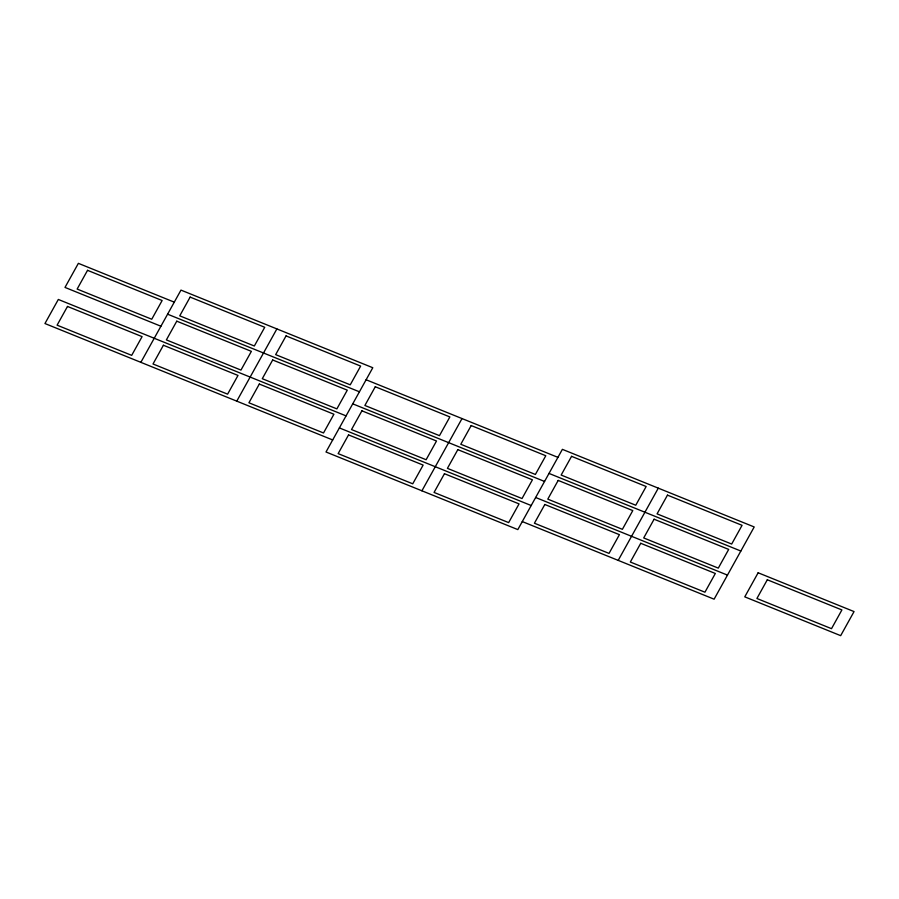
<?xml version="1.0" encoding="UTF-8"?>
<svg xmlns="http://www.w3.org/2000/svg" width="899" height="899" viewBox="0 0 899 899"><rect width="100%" height="100%" fill="white"/><g stroke="black" fill="none" stroke-linecap="round" stroke-linejoin="round"><path stroke-width="1.35" d="M140.862 362.342L180.969 290.107L372.793 367.725L326 451.995L517.824 529.601L562.381 449.343L754.205 526.96L714.109 599.184L522.285 521.577M236.774 401.145L276.881 328.922M421.912 490.798L462.019 418.563M618.197 560.38L658.293 488.157M174.282 302.154L78.37 263.34L64.998 287.422L160.91 326.225M366.107 379.76L557.931 457.366M167.596 314.189L359.42 391.795M549.019 473.425L740.843 551.031M352.734 403.842L544.558 481.448M346.059 415.877L58.323 299.457L44.95 323.539L332.686 439.948M535.647 497.495L727.471 575.113M339.373 427.913L531.197 505.53M67.492 306.447L57.098 325.168L131.692 355.352L142.087 336.631L67.492 306.447M87.54 270.329L77.145 289.062L151.74 319.235L162.135 300.513L87.54 270.329M163.404 345.25L153.01 363.983L227.604 394.155L237.999 375.434L163.404 345.25M176.766 321.179L166.371 339.901L240.966 370.085L251.372 351.352L176.766 321.179M190.138 297.097L179.744 315.83L254.338 346.003L264.733 327.281L190.138 297.097M259.317 384.053L248.922 402.786L323.516 432.97L333.911 414.237L259.317 384.053M272.678 359.982L262.283 378.704L336.878 408.888L347.284 390.166L272.678 359.982M286.051 335.9L275.656 354.633L350.25 384.817L360.645 366.084L286.051 335.9M348.542 434.902L338.148 453.624L412.742 483.808L423.137 465.086L348.542 434.902M361.915 410.821L351.509 429.553L426.115 459.737L436.509 441.004L361.915 410.821M375.276 386.75L364.882 405.471L439.476 435.655L449.871 416.934L375.276 386.75M444.454 473.706L434.06 492.438L508.654 522.611L519.049 503.889L444.454 473.706M457.827 449.635L447.421 468.357L522.027 498.54L532.422 479.808L457.827 449.635M471.188 425.553L460.794 444.275L535.388 474.458L545.783 455.737L471.188 425.553M544.828 504.485L534.422 523.218L609.028 553.391L619.422 534.669L544.828 504.485M558.189 480.414L547.794 499.136L622.389 529.32L632.784 510.587L558.189 480.414M571.562 456.332L561.156 475.054L635.762 505.238L646.156 486.516L571.562 456.332M640.74 543.288L630.334 562.021L704.94 592.205L715.334 573.472L640.74 543.288M654.101 519.217L643.706 537.939L718.301 568.123L728.696 549.401L654.101 519.217M667.474 495.135L657.068 513.868L731.674 544.052L742.068 525.319L667.474 495.135M758.138 572.775L744.765 596.846L840.677 635.66L854.05 611.578L758.138 572.775M767.308 579.765L756.913 598.487L831.508 628.671L841.902 609.938L767.308 579.765"/></g></svg>
